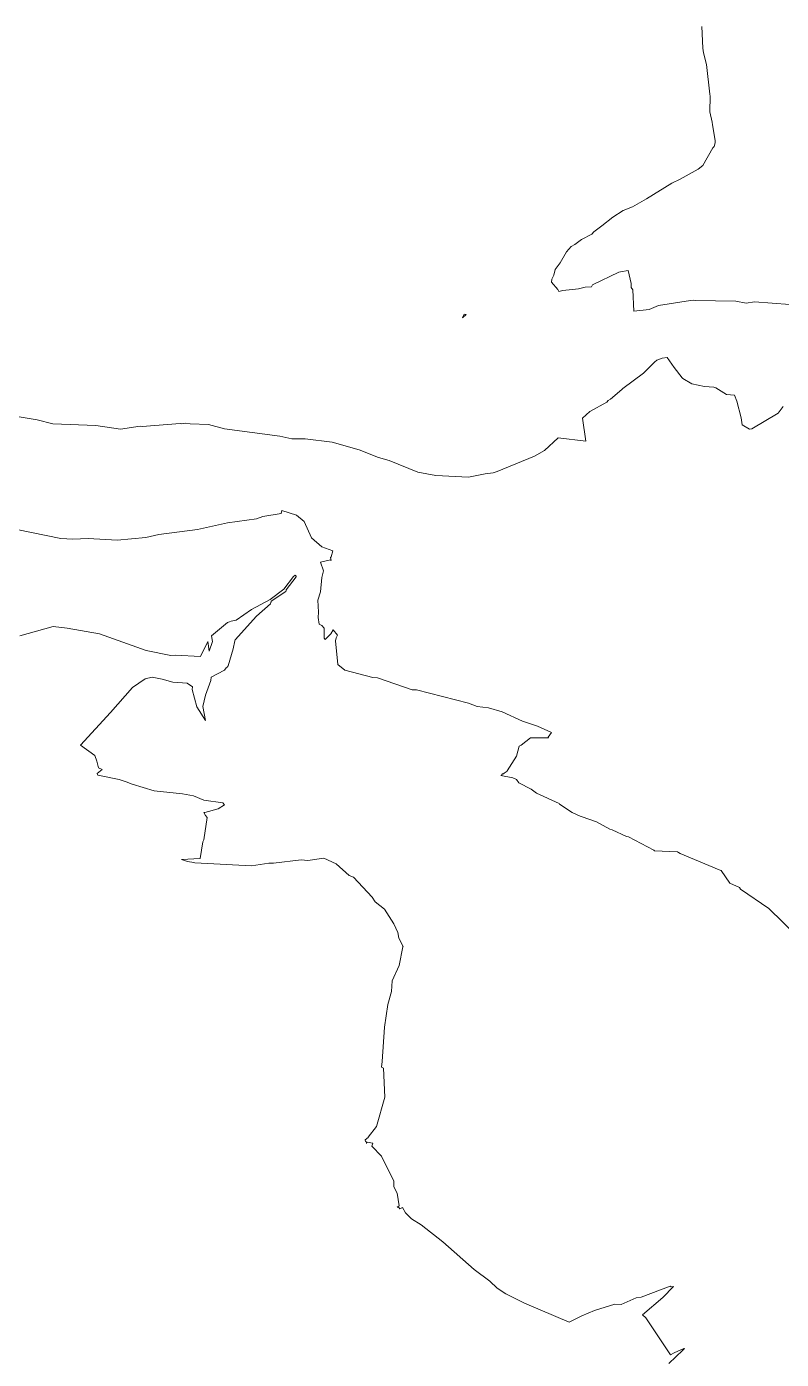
# Model space of a CAD drawing. Header units: metres. Extents: x 808187 to 810032, y 9155685 to 9157080.
# Drawn here: x 809475.8 to 809649, y 9156764.7 to 9157070.4 of the extents above; entities that cross this region are included whole.
import ezdxf

# ---------------------------------------------------------------- set-up
doc = ezdxf.new("R2010")
doc.units = ezdxf.units.M
doc.layers.add('C-TOPO-MAJR', color=9, linetype='Continuous')

msp = doc.modelspace()

# ---------------------------------------------------------------- linework, layer by layer
at = {"layer": 'C-TOPO-MAJR', "color": 9, "linetype": 'Continuous', "lineweight": 5}
for points, elevation in [([(809650.99, 9157006.64), (809642.84, 9157007.22), (809640.95, 9157006.92), (809638.59, 9157007.42), (809629.24, 9157007.55), (809628.85, 9157007.63), (809628.14, 9157007.56), (809620.83, 9157006.42), (809618.71, 9157005.52), (809615.19, 9157005.12), (809614.95, 9157009.97), (809614.55, 9157010.51), (809614.52, 9157011.48), (809613.86, 9157014.47), (809612.09, 9157014.17), (809611.73, 9157014.04), (809605.68, 9157011.13), (809605.43, 9157010.69), (809604, 9157010.61), (809602.49, 9157010.2), (809598.88, 9157009.82), (809597.98, 9157009.63), (809597.8, 9157009.89), (809597.7, 9157010.08), (809596.24, 9157011.76), (809596.34, 9157012.48), (809596.79, 9157013.4), (809597.08, 9157014.67), (809598.29, 9157016.19), (809599.7, 9157018.74), (809600.81, 9157019.91), (809601.62, 9157020.37), (809603.18, 9157021.55), (809605.52, 9157022.77), (809605.96, 9157023.32), (809607.84, 9157024.65), (809610.34, 9157026.68), (809612.71, 9157028.2), (809614.85, 9157029.06), (809618.06, 9157030.85), (809623.86, 9157034.49), (809625.82, 9157035.37), (809629.96, 9157037.66), (809630.97, 9157038.56), (809633.32, 9157042.61), (809633.64, 9157042.9), (809633.86, 9157043.76), (809633.85, 9157044.25), (809633.19, 9157047.88), (809633.16, 9157048.44), (809632.61, 9157050.85), (809632.68, 9157054.44), (809632.59, 9157054.92), (809631.87, 9157061.66), (809631.16, 9157064.36), (809631.11, 9157064.91), (809631, 9157065.45), (809630.8, 9157070.38)], 2740), ([(809649.48, 9156983.22), (809648.31, 9156981.75), (809642.22, 9156978.15), (809641.72, 9156978.04), (809640.03, 9156979.04), (809639.77, 9156980.67), (809638.81, 9156984.43), (809638.25, 9156985.81), (809636.41, 9156986.03), (809634.02, 9156987.51), (809633.52, 9156987.7), (809631.36, 9156987.85), (809628.47, 9156988.47), (809626.43, 9156989.7), (809626.28, 9156989.82), (809624.39, 9156992.18), (809622.8, 9156994.52), (809621.71, 9156994.35), (809620.44, 9156993.84), (809619.94, 9156993.43), (809617.36, 9156990.87), (809612.66, 9156987.37), (809612.42, 9156987.12), (809609.85, 9156984.89), (809609.31, 9156984.59), (809609, 9156984.25), (809605.08, 9156982.07), (809603.41, 9156980.58), (809604.18, 9156975.28), (809597.77, 9156976.03), (809594.64, 9156973.15), (809592.4, 9156971.82), (809583.81, 9156968.3), (809582.85, 9156968.01), (809581.02, 9156967.78), (809577.26, 9156967.01), (809569.76, 9156967.4), (809565.59, 9156968.14), (809559.05, 9156970.86), (809556.57, 9156971.53), (809552.13, 9156973.28), (809545.91, 9156975.04), (809539.73, 9156975.8), (809536.69, 9156975.82), (809533.94, 9156976.44), (809521.23, 9156978.13), (809517.52, 9156979.11), (809513.37, 9156979.28), (809512.32, 9156979.43), (809511.4, 9156979.3), (809511.04, 9156979.37), (809502.31, 9156978.66), (809501.89, 9156978.73), (809497.33, 9156978.01), (809491.68, 9156978.86), (809481.79, 9156979.29), (809478.24, 9156980.17), (809473.63, 9156980.95)], 2750), ([(809655.63, 9156858.81), (809646.18, 9156868.1), (809639.64, 9156872.51), (809639.42, 9156872.88), (809637.17, 9156873.88), (809635.21, 9156876.82), (809634.78, 9156876.92), (809625.8, 9156880.72), (809625.43, 9156880.92), (809625.17, 9156881.12), (809619.92, 9156881.29), (809619.75, 9156881.49), (809613.93, 9156884.52), (809613.47, 9156884.64), (809610.2, 9156886.12), (809609.68, 9156886.27), (809606.57, 9156887.99), (809603.31, 9156889.15), (809602.82, 9156889.26), (809601.03, 9156890.13), (809598.08, 9156892.04), (809598.05, 9156892.16), (809592.81, 9156894.57), (809591.57, 9156895.43), (809588.8, 9156896.9), (809588.23, 9156897.71), (809587.39, 9156898.08), (809584.61, 9156898.6), (809584.76, 9156898.69), (809585, 9156899), (809585.24, 9156899), (809585.39, 9156899.13), (809586.1, 9156899.6), (809586.13, 9156899.67), (809588.27, 9156903.05), (809588.85, 9156905.3), (809589.29, 9156905.59), (809591.47, 9156907.26), (809595.57, 9156907.22), (809595.53, 9156907.4), (809596.27, 9156908.44), (809593.09, 9156909.91), (809589.62, 9156911.06), (809584.93, 9156913.19), (809581.79, 9156914.1), (809579.18, 9156914.45), (809577.26, 9156915.17), (809565.27, 9156918.26), (809564.28, 9156918.25), (809556.3, 9156921), (809555.29, 9156921.05), (809548.85, 9156922.73), (809547.27, 9156924.08), (809546.72, 9156929.46), (809546.86, 9156930.19), (809547.13, 9156930.75), (809546.19, 9156932.03), (809545.64, 9156931.13), (809544.3, 9156929.83), (809544.07, 9156930.08), (809544.07, 9156932.08), (809544.09, 9156932.43), (809543.56, 9156933.01), (809542.95, 9156933.34), (809542.73, 9156934.85), (809542.8, 9156936.03), (809542.61, 9156938.8), (809543.24, 9156940.7), (809543.59, 9156944.05), (809543.98, 9156945.52), (809543.25, 9156947.5), (809545.52, 9156948.08), (809545.67, 9156947.95), (809545.58, 9156948.57), (809545.67, 9156948.73), (809546.1, 9156950.15), (809543.55, 9156951.08), (809541.17, 9156953.1), (809539.54, 9156956.89), (809537.73, 9156958.33), (809534.37, 9156959.35), (809534.26, 9156958.68), (809530.03, 9156957.97), (809528.56, 9156957.48), (809521.9, 9156956.58), (809515.01, 9156955.02), (809506.12, 9156953.87), (809503.18, 9156953.19), (809496.57, 9156952.59), (809489.92, 9156952.95), (809486.39, 9156952.79), (809483.65, 9156952.95), (809473.59, 9156955.04)], 2760), ([(809623.17, 9156763.73), (809626.4, 9156766.8), (809626.56, 9156766.9), (809626.74, 9156767.04), (809626.74, 9156767.08), (809626.83, 9156767.15), (809626.61, 9156767.12), (809624.42, 9156766.15), (809623.55, 9156765.68), (809617.89, 9156774.21), (809617.18, 9156774.86), (809621.83, 9156778.88), (809624.28, 9156781.38), (809623.74, 9156781.33), (809623.54, 9156781.45), (809616.88, 9156778.89), (809615.73, 9156778.79), (809612.24, 9156777.28), (809610.78, 9156777.34), (809606.14, 9156775.84), (809603.27, 9156774.68), (809600.32, 9156773.22), (809590.1, 9156777.52), (809585.82, 9156779.68), (809583.78, 9156780.99), (809582.13, 9156782.6), (809578.55, 9156785.25), (809571.33, 9156791.59), (809566.34, 9156795.5), (809564.17, 9156796.9), (809562.79, 9156798.25), (809562.09, 9156799.49), (809561.45, 9156799.19), (809561.24, 9156799.53), (809560.87, 9156799.56), (809561.28, 9156799.85), (809560.86, 9156802.77), (809560.12, 9156804.25), (809560.12, 9156805.55), (809557.24, 9156811.24), (809555.07, 9156813.54), (809555.25, 9156814.29), (809554, 9156814.52), (809553.85, 9156814.18), (809553.72, 9156814.65), (809553.56, 9156814.63), (809553.55, 9156814.67), (809553.53, 9156815), (809554.16, 9156815.54), (809554.2, 9156815.56), (809554.21, 9156815.62), (809556.12, 9156818.08), (809558.04, 9156824.8), (809557.71, 9156831.47), (809557.22, 9156831.68), (809557.41, 9156833), (809557.92, 9156840.86), (809558.69, 9156846.07), (809559.58, 9156849.03), (809559.73, 9156851.52), (809561.32, 9156854.99), (809562.13, 9156859.29), (809562.22, 9156859.39), (809561.21, 9156861.26), (809560.99, 9156862.59), (809560.06, 9156864.56), (809557.98, 9156867.91), (809555.81, 9156869.61), (809555.15, 9156870.72), (809550.79, 9156875.26), (809549.86, 9156875.68), (809546.82, 9156878.31), (809544.05, 9156879.61), (809540.34, 9156879.12), (809538.78, 9156879.26), (809532.49, 9156878.51), (809531.36, 9156878.49), (809527.44, 9156877.85), (809514.45, 9156878.55), (809514.2, 9156878.62), (809512.7, 9156878.88), (809511.38, 9156879.29), (809515.61, 9156879.54), (809516.22, 9156883.37), (809516.48, 9156883.8), (809517.25, 9156888.98), (809516.84, 9156889.45), (809516.46, 9156890.08), (809516.73, 9156890.12), (809519.76, 9156890.97), (809521.22, 9156891.9), (809520.81, 9156892.32), (809516.51, 9156892.93), (809514.11, 9156893.91), (809511.6, 9156894.38), (809505.1, 9156895.1), (809500.02, 9156896.57), (809498.66, 9156897.16), (809497.05, 9156897.68), (809492.14, 9156898.7), (809491.97, 9156899.08), (809493.13, 9156899.96), (809492.34, 9156900.33), (809491.94, 9156901.86), (809491.48, 9156903.19), (809488.16, 9156905.52), (809495.06, 9156913.08), (809500.14, 9156918.75), (809503.03, 9156920.76), (809504.6, 9156921.13), (809506.9, 9156920.73), (809509.35, 9156920), (809512.69, 9156919.76), (809513.86, 9156918.97), (809513.82, 9156918.3), (809514.84, 9156914.38), (809516.86, 9156911.19), (809516.22, 9156914.39), (809516.85, 9156917.03), (809518.12, 9156920.37), (809518.14, 9156921.19), (809521.23, 9156922.75), (809521.6, 9156923.26), (809521.87, 9156923.47), (809522.1, 9156923.72), (809523.21, 9156927.64), (809523.57, 9156929.5), (809523.7, 9156929.73), (809528.53, 9156935.14), (809531.76, 9156937.99), (809531.87, 9156938.26), (809531.87, 9156938.33), (809531.9, 9156938.38), (809531.91, 9156938.61), (809535.33, 9156940.83), (809535.36, 9156940.94), (809535.37, 9156941.16), (809537.64, 9156944.17), (809537.65, 9156944.33), (809537.44, 9156944.55), (809537.03, 9156944.21), (809534.81, 9156941.34), (809531.67, 9156939), (809527.44, 9156936.66), (809523.87, 9156934.26), (809522.76, 9156934.02), (809522.38, 9156933.86), (809521.9, 9156933.73), (809518.27, 9156930.62), (809518.46, 9156929.3), (809517.68, 9156927.13), (809517.39, 9156929.34), (809515.7, 9156925.89), (809509.96, 9156926.17), (809508.87, 9156926.1), (809503.25, 9156927.3), (809492.51, 9156931.08), (809485.09, 9156932.43), (809481.86, 9156932.76), (809474.23, 9156930.65)], 2770)]:
    msp.add_lwpolyline(points, dxfattribs=dict(at, elevation=elevation))
at = {"layer": 'C-TOPO-MAJR', "color": 9, "linetype": 'Continuous', "lineweight": 5, "elevation": 2740}
msp.add_lwpolyline([(809575.85, 9157003.6), (809576.7, 9157004.38), (809576.23, 9157004.43), (809575.85, 9157003.6)], close=True, dxfattribs=at)

doc.saveas('drawing.dxf')
